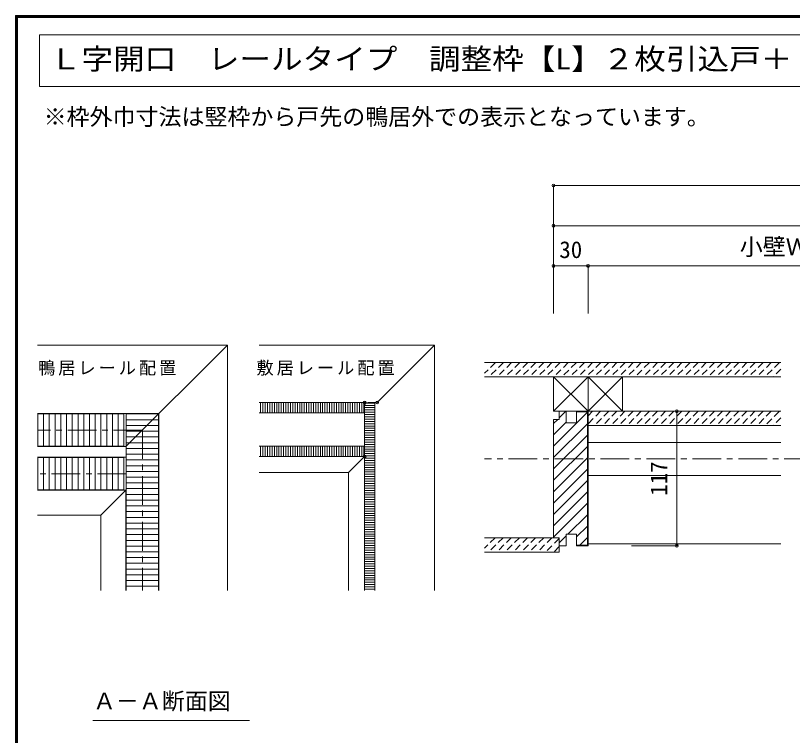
# Model space of a CAD drawing. Units: millimetres, scale not verified. Extents: x -957 to 993, y -689 to 708.
# Drawn here: x -957 to -281, y 81 to 708 of the extents above; entities that cross this region are included whole.
import ezdxf
from ezdxf.enums import TextEntityAlignment as Align

# ---------------------------------------------------------------- set-up
doc = ezdxf.new("R2010")
doc.units = ezdxf.units.MM
doc.header["$LTSCALE"] = 5
doc.header["$PDMODE"] = 32
doc.header["$PDSIZE"] = 2.5
for name, pattern in [('CHAIN1', [8, 5, -1, 1, -1]), ('DASHED1', [1.8, 1.2, -0.6]), ('DASHED2', [3, 2, -1])]:
    doc.linetypes.add(name, pattern=pattern)
for name, color, linetype, lineweight in [('0-A_文字', 7, 'Continuous', 9), ('0-B_寸法', 7, 'Continuous', 9), ('F-1_枠', 6, 'Continuous', 9), ('F-B_ﾊﾂﾁ', 7, 'Continuous', 9)]:
    doc.layers.add(name, color=color, linetype=linetype, lineweight=lineweight)
doc.layers.add('F-0_補助線', color=7, linetype='Continuous')
doc.styles.add('ＭＳ ゴシック', font='')
doc.styles.get('ＭＳ ゴシック').set_extended_font_data('MS Gothic')

msp = doc.modelspace()

# ---------------------------------------------------------------- linework, layer by layer
at = {"layer": '0-B_寸法', "color": 4}
for p, q in [((-488.859, 559.617), (-488.859, 489.617)), ((-488.859, 524.617), (-488.859, 489.617)), ((-488.859, 448.145), (-488.859, 524.617)), ((-488.859, 489.617), (-78.859, 489.617)), ((-458.859, 489.617), (715.141, 489.617)), ((-458.859, 489.617), (-458.859, 448.145))]:
    msp.add_line(p, q, dxfattribs=at)
at = {"layer": '0-B_寸法'}
for p, q in [((-938.158, 420.802), (-772.83, 420.802)), ((-860.83, 332.802), (-772.83, 420.802)), ((-772.83, 207.275), (-772.83, 420.802)), ((-592.374, 420.802), (-745.065, 420.802)), ((-641.495, 371.681), (-592.374, 420.802)), ((-592.374, 420.802), (-592.374, 207.275)), ((-548.859, 405.626), (-290.886, 405.626)), ((-548.859, 393.126), (-290.886, 393.126)), ((-488.859, 393.126), (-488.859, 363.126)), ((-458.859, 393.126), (-488.859, 363.126)), ((-488.859, 393.126), (-458.859, 363.126)), ((-458.859, 393.126), (-458.859, 363.126)), ((-428.859, 393.126), (-458.859, 363.126)), ((-458.859, 393.126), (-428.859, 363.126)), ((-428.859, 393.126), (-428.859, 363.126)), ((-653.874, 370.802), (-745.065, 370.802)), ((-743.874, 361.802), (-743.874, 370.802)), ((-741.874, 361.802), (-741.874, 370.802)), ((-739.874, 361.802), (-739.874, 370.802)), ((-737.874, 361.802), (-737.874, 370.802)), ((-735.874, 361.802), (-735.874, 370.802)), ((-733.874, 361.802), (-733.874, 370.802)), ((-731.874, 361.802), (-731.874, 370.802)), ((-729.874, 361.802), (-729.874, 370.802)), ((-727.874, 361.802), (-727.874, 370.802)), ((-725.874, 361.802), (-725.874, 370.802)), ((-723.874, 361.802), (-723.874, 370.802)), ((-721.874, 361.802), (-721.874, 370.802)), ((-719.874, 361.802), (-719.874, 370.802)), ((-717.874, 361.802), (-717.874, 370.802)), ((-715.874, 361.802), (-715.874, 370.802)), ((-713.874, 361.802), (-713.874, 370.802)), ((-711.874, 361.802), (-711.874, 370.802)), ((-709.874, 361.802), (-709.874, 370.802)), ((-707.874, 361.802), (-707.874, 370.802)), ((-705.874, 361.802), (-705.874, 370.802)), ((-703.874, 361.802), (-703.874, 370.802)), ((-701.874, 361.802), (-701.874, 370.802)), ((-699.874, 361.802), (-699.874, 370.802)), ((-697.874, 361.802), (-697.874, 370.802)), ((-695.874, 361.802), (-695.874, 370.802)), ((-693.874, 361.802), (-693.874, 370.802)), ((-691.874, 361.802), (-691.874, 370.802)), ((-689.874, 361.802), (-689.874, 370.802)), ((-687.874, 361.802), (-687.874, 370.802)), ((-685.874, 361.802), (-685.874, 370.802)), ((-683.874, 361.802), (-683.874, 370.802)), ((-681.874, 361.802), (-681.874, 370.802)), ((-679.874, 361.802), (-679.874, 370.802)), ((-677.874, 361.802), (-677.874, 370.802)), ((-675.874, 361.802), (-675.874, 370.802)), ((-673.874, 361.802), (-673.874, 370.802)), ((-671.874, 361.802), (-671.874, 370.802)), ((-669.874, 361.802), (-669.874, 370.802)), ((-667.874, 361.802), (-667.874, 370.802)), ((-665.874, 361.802), (-665.874, 370.802)), ((-663.874, 361.802), (-663.874, 370.802)), ((-661.874, 361.802), (-661.874, 370.802)), ((-659.874, 361.802), (-659.874, 370.802)), ((-657.874, 361.802), (-657.874, 370.802)), ((-655.874, 361.802), (-655.874, 370.802)), ((-653.874, 361.802), (-653.874, 370.802)), ((-644.374, 370.302), (-653.374, 370.302)), ((-653.374, 370.302), (-653.374, 207.275)), ((-644.374, 368.302), (-653.374, 368.302)), ((-644.374, 366.302), (-653.374, 366.302)), ((-650.374, 370.802), (-643.616, 370.802)), ((-644.374, 370.302), (-644.374, 207.275)), ((-832.43, 361.202), (-938.158, 361.202)), ((-937.83, 332.802), (-937.83, 360.802)), ((-932.83, 332.802), (-932.83, 360.802)), ((-927.83, 332.802), (-927.83, 360.802)), ((-922.83, 332.802), (-922.83, 360.802)), ((-917.83, 332.802), (-917.83, 360.802)), ((-912.83, 332.802), (-912.83, 360.802)), ((-907.83, 332.802), (-907.83, 360.802)), ((-902.83, 332.802), (-902.83, 360.802)), ((-897.83, 332.802), (-897.83, 360.802)), ((-892.83, 332.802), (-892.83, 360.802)), ((-887.83, 332.802), (-887.83, 360.802)), ((-882.83, 332.802), (-882.83, 360.802)), ((-877.83, 332.802), (-877.83, 360.802)), ((-872.83, 332.802), (-872.83, 360.802)), ((-867.83, 332.802), (-867.83, 360.802)), ((-860.83, 360.802), (-860.83, 207.275)), ((-832.83, 360.802), (-860.83, 360.802)), ((-832.83, 360.802), (-832.83, 207.275)), ((-832.43, 361.202), (-832.43, 207.275)), ((-653.874, 361.802), (-745.065, 361.802)), ((-644.374, 364.302), (-653.374, 364.302)), ((-644.374, 362.302), (-653.374, 362.302)), ((-644.374, 360.302), (-653.374, 360.302)), ((-488.859, 363.126), (-458.859, 363.126)), ((-459.359, 362.242), (-488.859, 332.742)), ((-483.859, 356.126), (-483.859, 363.126)), ((-477.859, 363.126), (-483.859, 363.126)), ((-478.275, 363.126), (-483.859, 357.541)), ((-477.859, 363.126), (-477.859, 353.126)), ((-468.859, 363.126), (-458.859, 363.126)), ((-468.859, 353.126), (-468.859, 363.126)), ((-468.859, 362.626), (-459.359, 362.626)), ((-459.359, 246.626), (-459.359, 362.626)), ((-458.859, 246.126), (-458.859, 363.126)), ((-458.859, 363.126), (-290.886, 363.126)), ((-381.521, 363.126), (-421.04, 363.126)), ((-381.521, 363.126), (-381.521, 246.126)), ((-832.83, 355.802), (-860.83, 355.802)), ((-644.374, 358.302), (-653.374, 358.302)), ((-644.374, 356.302), (-653.374, 356.302)), ((-644.374, 354.302), (-653.374, 354.302)), ((-644.374, 352.302), (-653.374, 352.302)), ((-483.859, 356.126), (-488.859, 356.126)), ((-488.859, 253.126), (-488.859, 356.126)), ((-485.275, 356.126), (-488.859, 352.541)), ((-477.859, 353.642), (-488.859, 342.642)), ((-459.359, 352.343), (-488.859, 322.843)), ((-468.859, 353.126), (-477.859, 353.126)), ((-832.83, 350.802), (-860.83, 350.802)), ((-832.83, 345.802), (-860.83, 345.802)), ((-644.374, 350.302), (-653.374, 350.302)), ((-644.374, 348.302), (-653.374, 348.302)), ((-644.374, 346.302), (-653.374, 346.302)), ((-458.859, 350.626), (-290.886, 350.626)), ((-832.83, 340.802), (-860.83, 340.802)), ((-644.374, 344.302), (-653.374, 344.302)), ((-644.374, 342.302), (-653.374, 342.302)), ((-644.374, 340.302), (-653.374, 340.302)), ((-644.374, 338.302), (-653.374, 338.302)), ((-459.359, 342.443), (-488.859, 312.943)), ((-862.83, 332.802), (-938.158, 332.802)), ((-860.83, 332.402), (-938.158, 332.402)), ((-832.83, 335.802), (-860.83, 335.802)), ((-653.874, 332.802), (-745.065, 332.802)), ((-743.874, 332.802), (-743.874, 323.802)), ((-741.874, 332.802), (-741.874, 323.802)), ((-739.874, 332.802), (-739.874, 323.802)), ((-737.874, 332.802), (-737.874, 323.802)), ((-735.874, 332.802), (-735.874, 323.802)), ((-733.874, 332.802), (-733.874, 323.802)), ((-731.874, 332.802), (-731.874, 323.802)), ((-729.874, 332.802), (-729.874, 323.802)), ((-727.874, 332.802), (-727.874, 323.802)), ((-725.874, 332.802), (-725.874, 323.802)), ((-723.874, 332.802), (-723.874, 323.802)), ((-721.874, 332.802), (-721.874, 323.802)), ((-719.874, 332.802), (-719.874, 323.802)), ((-717.874, 332.802), (-717.874, 323.802)), ((-715.874, 332.802), (-715.874, 323.802)), ((-713.874, 332.802), (-713.874, 323.802)), ((-711.874, 332.802), (-711.874, 323.802)), ((-709.874, 332.802), (-709.874, 323.802)), ((-707.874, 332.802), (-707.874, 323.802)), ((-705.874, 332.802), (-705.874, 323.802)), ((-703.874, 332.802), (-703.874, 323.802)), ((-701.874, 332.802), (-701.874, 323.802)), ((-699.874, 332.802), (-699.874, 323.802)), ((-697.874, 332.802), (-697.874, 323.802)), ((-695.874, 332.802), (-695.874, 323.802)), ((-693.874, 332.802), (-693.874, 323.802)), ((-691.874, 332.802), (-691.874, 323.802)), ((-689.874, 332.802), (-689.874, 323.802)), ((-687.874, 332.802), (-687.874, 323.802)), ((-685.874, 332.802), (-685.874, 323.802)), ((-683.874, 332.802), (-683.874, 323.802)), ((-681.874, 332.802), (-681.874, 323.802)), ((-679.874, 332.802), (-679.874, 323.802)), ((-677.874, 332.802), (-677.874, 323.802)), ((-675.874, 332.802), (-675.874, 323.802)), ((-673.874, 332.802), (-673.874, 323.802)), ((-671.874, 332.802), (-671.874, 323.802)), ((-669.874, 332.802), (-669.874, 323.802)), ((-667.874, 332.802), (-667.874, 323.802)), ((-665.874, 332.802), (-665.874, 323.802)), ((-663.874, 332.802), (-663.874, 323.802)), ((-661.874, 332.802), (-661.874, 323.802)), ((-659.874, 332.802), (-659.874, 323.802)), ((-657.874, 332.802), (-657.874, 323.802)), ((-655.874, 332.802), (-655.874, 323.802)), ((-653.874, 332.802), (-653.874, 323.802)), ((-644.374, 336.302), (-653.374, 336.302)), ((-644.374, 334.302), (-653.374, 334.302)), ((-644.374, 332.302), (-653.374, 332.302)), ((-459.359, 332.544), (-488.859, 303.044)), ((-290.886, 336.026), (-458.859, 336.026)), ((-832.83, 330.802), (-860.83, 330.802)), ((-832.83, 325.802), (-860.83, 325.802)), ((-644.374, 330.302), (-653.374, 330.302)), ((-644.374, 328.302), (-653.374, 328.302)), ((-644.374, 326.302), (-653.374, 326.302)), ((-860.83, 323.202), (-938.158, 323.202)), ((-862.83, 322.802), (-938.158, 322.802)), ((-937.83, 294.802), (-937.83, 322.802)), ((-932.83, 294.802), (-932.83, 322.802)), ((-927.83, 294.802), (-927.83, 322.802)), ((-922.83, 294.802), (-922.83, 322.802)), ((-917.83, 294.802), (-917.83, 322.802)), ((-912.83, 294.802), (-912.83, 322.802)), ((-907.83, 294.802), (-907.83, 322.802)), ((-902.83, 294.802), (-902.83, 322.802)), ((-897.83, 294.802), (-897.83, 322.802)), ((-892.83, 294.802), (-892.83, 322.802)), ((-887.83, 294.802), (-887.83, 322.802)), ((-882.83, 294.802), (-882.83, 322.802)), ((-877.83, 294.802), (-877.83, 322.802)), ((-872.83, 294.802), (-872.83, 322.802)), ((-867.83, 294.802), (-867.83, 322.802)), ((-862.83, 294.802), (-862.83, 322.802)), ((-832.83, 320.802), (-860.83, 320.802)), ((-653.874, 323.802), (-745.065, 323.802)), ((-654.252, 322.923), (-667.374, 309.802)), ((-644.374, 324.302), (-653.374, 324.302)), ((-644.374, 322.302), (-653.374, 322.302)), ((-644.374, 320.302), (-653.374, 320.302)), ((-644.374, 318.302), (-653.374, 318.302)), ((-459.359, 322.644), (-488.859, 293.144)), ((-832.83, 315.802), (-860.83, 315.802)), ((-644.374, 316.302), (-653.374, 316.302)), ((-644.374, 314.302), (-653.374, 314.302)), ((-644.374, 312.302), (-653.374, 312.302)), ((-459.359, 312.745), (-488.859, 283.245)), ((-832.83, 310.802), (-860.83, 310.802)), ((-832.83, 305.802), (-860.83, 305.802)), ((-667.374, 309.802), (-745.065, 309.802)), ((-667.374, 309.802), (-667.374, 207.275)), ((-644.374, 310.302), (-653.374, 310.302)), ((-644.374, 308.302), (-653.374, 308.302)), ((-644.374, 306.302), (-653.374, 306.302)), ((-290.886, 307.226), (-458.859, 307.226)), ((-832.83, 300.802), (-860.83, 300.802)), ((-644.374, 304.302), (-653.374, 304.302)), ((-644.374, 302.302), (-653.374, 302.302)), ((-644.374, 300.302), (-653.374, 300.302)), ((-644.374, 298.302), (-653.374, 298.302)), ((-459.359, 302.845), (-488.859, 273.345)), ((-862.83, 294.802), (-938.158, 294.802)), ((-861.23, 294.402), (-938.158, 294.402)), ((-861.23, 294.402), (-861.23, 207.275)), ((-832.83, 295.802), (-860.83, 295.802)), ((-644.374, 296.302), (-653.374, 296.302)), ((-644.374, 294.302), (-653.374, 294.302)), ((-644.374, 292.302), (-653.374, 292.302)), ((-459.359, 292.946), (-488.859, 263.446)), ((-832.83, 290.802), (-860.83, 290.802)), ((-832.83, 285.802), (-860.83, 285.802)), ((-644.374, 290.302), (-653.374, 290.302)), ((-644.374, 288.302), (-653.374, 288.302)), ((-644.374, 286.302), (-653.374, 286.302)), ((-644.374, 284.302), (-653.374, 284.302)), ((-832.83, 280.802), (-860.83, 280.802)), ((-644.374, 282.302), (-653.374, 282.302)), ((-644.374, 280.302), (-653.374, 280.302)), ((-644.374, 278.302), (-653.374, 278.302)), ((-459.359, 283.046), (-488.859, 253.546)), ((-938.158, 272.802), (-882.83, 272.802)), ((-882.83, 207.275), (-882.83, 272.802)), ((-832.83, 275.802), (-860.83, 275.802)), ((-832.83, 270.802), (-860.83, 270.802)), ((-644.374, 276.302), (-653.374, 276.302)), ((-644.374, 274.302), (-653.374, 274.302)), ((-644.374, 272.302), (-653.374, 272.302)), ((-459.359, 273.147), (-476.381, 256.126)), ((-832.83, 265.802), (-860.83, 265.802)), ((-644.374, 270.302), (-653.374, 270.302)), ((-644.374, 268.302), (-653.374, 268.302)), ((-644.374, 266.302), (-653.374, 266.302)), ((-644.374, 264.302), (-653.374, 264.302)), ((-488.859, 253.126), (-488.859, 269.126)), ((-832.83, 260.802), (-860.83, 260.802)), ((-644.374, 262.302), (-653.374, 262.302)), ((-644.374, 260.302), (-653.374, 260.302)), ((-644.374, 258.302), (-653.374, 258.302)), ((-459.359, 263.247), (-468.859, 253.747)), ((-832.83, 255.802), (-860.83, 255.802)), ((-832.83, 250.802), (-860.83, 250.802)), ((-644.374, 256.302), (-653.374, 256.302)), ((-644.374, 254.302), (-653.374, 254.302)), ((-644.374, 252.302), (-653.374, 252.302)), ((-644.374, 250.302), (-653.374, 250.302)), ((-548.859, 253.126), (-483.859, 253.126)), ((-483.859, 253.126), (-488.859, 253.126)), ((-477.859, 254.647), (-483.859, 248.647)), ((-483.859, 253.126), (-483.859, 246.126)), ((-483.859, 240.626), (-483.859, 253.126)), ((-477.859, 256.126), (-477.859, 246.126)), ((-468.859, 256.126), (-477.859, 256.126)), ((-468.859, 256.126), (-468.859, 246.126)), ((-459.359, 253.348), (-466.082, 246.626)), ((-832.83, 245.802), (-860.83, 245.802)), ((-644.374, 248.302), (-653.374, 248.302)), ((-644.374, 246.302), (-653.374, 246.302)), ((-644.374, 244.302), (-653.374, 244.302)), ((-477.859, 246.126), (-483.859, 246.126)), ((-468.859, 246.626), (-459.359, 246.626)), ((-468.859, 246.126), (-458.859, 246.126)), ((-458.859, 247.626), (-290.886, 247.626)), ((-381.521, 246.126), (-421.04, 246.126)), ((-832.83, 240.802), (-860.83, 240.802)), ((-644.374, 242.302), (-653.374, 242.302)), ((-644.374, 240.302), (-653.374, 240.302)), ((-644.374, 238.302), (-653.374, 238.302)), ((-548.859, 240.626), (-483.859, 240.626)), ((-832.83, 235.802), (-860.83, 235.802)), ((-832.83, 230.802), (-860.83, 230.802)), ((-644.374, 236.302), (-653.374, 236.302)), ((-644.374, 234.302), (-653.374, 234.302)), ((-644.374, 232.302), (-653.374, 232.302)), ((-644.374, 230.302), (-653.374, 230.302)), ((-832.83, 225.802), (-860.83, 225.802)), ((-644.374, 228.302), (-653.374, 228.302)), ((-644.374, 226.302), (-653.374, 226.302)), ((-644.374, 224.302), (-653.374, 224.302)), ((-832.83, 220.802), (-860.83, 220.802)), ((-644.374, 222.302), (-653.374, 222.302)), ((-644.374, 220.302), (-653.374, 220.302)), ((-644.374, 218.302), (-653.374, 218.302)), ((-832.83, 215.802), (-860.83, 215.802)), ((-832.83, 210.802), (-860.83, 210.802)), ((-644.374, 216.302), (-653.374, 216.302)), ((-644.374, 214.302), (-653.374, 214.302)), ((-644.374, 212.302), (-653.374, 212.302)), ((-644.374, 210.302), (-653.374, 210.302)), ((-644.374, 208.302), (-653.374, 208.302)), ((-753.588, 93.893), (-890.015, 93.893))]:
    msp.add_line(p, q, dxfattribs=at)
at = {"layer": '0-B_寸法', "linetype": 'DASHED1'}
for p, q in [((-539.51, 405.626), (-548.859, 396.276)), ((-532.439, 405.626), (-544.939, 393.126)), ((-525.368, 405.626), (-537.868, 393.126)), ((-518.297, 405.626), (-530.797, 393.126)), ((-511.226, 405.626), (-523.726, 393.126)), ((-504.373, 405.626), (-516.873, 393.126)), ((-497.302, 405.626), (-509.802, 393.126)), ((-490.231, 405.626), (-502.731, 393.126)), ((-483.16, 405.626), (-495.66, 393.126)), ((-476.088, 405.626), (-488.588, 393.126)), ((-469.235, 405.408), (-481.517, 393.126)), ((-461.946, 405.626), (-474.446, 393.126)), ((-454.875, 405.626), (-467.375, 393.126)), ((-447.804, 405.626), (-460.304, 393.126)), ((-440.733, 405.626), (-453.233, 393.126)), ((-433.662, 405.626), (-446.162, 393.126)), ((-426.591, 405.626), (-439.091, 393.126)), ((-419.52, 405.626), (-432.02, 393.126)), ((-412.449, 405.626), (-424.949, 393.126)), ((-405.596, 405.408), (-417.878, 393.126)), ((-398.307, 405.626), (-410.807, 393.126)), ((-391.236, 405.626), (-403.736, 393.126)), ((-384.165, 405.626), (-396.665, 393.126)), ((-377.094, 405.626), (-389.594, 393.126)), ((-370.022, 405.626), (-382.522, 393.126)), ((-362.951, 405.626), (-375.451, 393.126)), ((-355.88, 405.626), (-368.38, 393.126)), ((-348.809, 405.626), (-361.309, 393.126)), ((-341.956, 405.408), (-354.238, 393.126)), ((-334.667, 405.626), (-347.167, 393.126)), ((-327.596, 405.626), (-340.096, 393.126)), ((-320.525, 405.626), (-333.025, 393.126)), ((-313.454, 405.626), (-325.954, 393.126)), ((-306.383, 405.626), (-318.883, 393.126)), ((-299.312, 405.626), (-311.812, 393.126)), ((-292.241, 405.626), (-304.741, 393.126)), ((-290.886, 399.909), (-297.67, 393.126)), ((-454.954, 363.126), (-458.859, 359.22)), ((-447.883, 363.126), (-458.859, 352.149)), ((-440.812, 363.126), (-453.312, 350.626)), ((-433.741, 363.126), (-446.241, 350.626)), ((-426.67, 363.126), (-439.17, 350.626)), ((-419.599, 363.126), (-432.099, 350.626)), ((-412.528, 363.126), (-425.028, 350.626)), ((-405.457, 363.126), (-417.957, 350.626)), ((-398.385, 363.126), (-410.885, 350.626)), ((-391.314, 363.126), (-403.814, 350.626)), ((-384.243, 363.126), (-396.743, 350.626)), ((-377.172, 363.126), (-389.672, 350.626)), ((-370.101, 363.126), (-382.601, 350.626)), ((-363.03, 363.126), (-375.53, 350.626)), ((-355.959, 363.126), (-368.459, 350.626)), ((-348.888, 363.126), (-361.388, 350.626)), ((-341.817, 363.126), (-354.317, 350.626)), ((-334.746, 363.126), (-347.246, 350.626)), ((-327.675, 363.126), (-340.175, 350.626)), ((-320.604, 363.126), (-333.104, 350.626)), ((-313.533, 363.126), (-326.033, 350.626)), ((-306.462, 363.126), (-318.962, 350.626)), ((-299.39, 363.126), (-311.89, 350.626)), ((-292.537, 362.908), (-304.819, 350.626)), ((-290.886, 357.488), (-297.748, 350.626)), ((-539.79, 253.126), (-548.859, 244.056)), ((-532.719, 253.126), (-545.219, 240.626)), ((-525.648, 253.126), (-538.148, 240.626)), ((-518.577, 253.126), (-531.077, 240.626)), ((-511.506, 253.126), (-524.006, 240.626)), ((-504.435, 253.126), (-516.935, 240.626)), ((-497.364, 253.126), (-509.864, 240.626)), ((-490.293, 253.126), (-502.793, 240.626)), ((-483.859, 252.488), (-495.722, 240.626)), ((-483.859, 245.417), (-488.651, 240.626))]:
    msp.add_line(p, q, dxfattribs=at)
at = {"layer": '0-B_寸法', "linetype": 'CHAIN1'}
for p, q in [((-846.83, 346.802), (-938.158, 346.802)), ((-846.83, 346.802), (-846.83, 207.275)), ((777.018, 321.626), (-548.859, 321.626)), ((-860.83, 308.802), (-938.158, 308.802))]:
    msp.add_line(p, q, dxfattribs=at)
at = {"layer": '0-B_寸法', "linetype": 'DASHED2'}
for p, q in [((-458.859, 306.626), (-458.859, 336.626)), ((-458.859, 268.626), (-458.859, 298.626))]:
    msp.add_line(p, q, dxfattribs=at)
at = {"layer": '0-B_寸法', "color": 4}
for points in [[(-488.859, 559.617), (770.141, 559.617), (770.141, 448.145)], [(-488.859, 524.617), (715.141, 524.617), (770.141, 524.617)]]:
    msp.add_lwpolyline(points, dxfattribs=at)
at = {"layer": '0-B_寸法'}
for points in [[(-862.83, 332.802), (-862.83, 360.802), (-938.158, 360.802)], [(-882.83, 272.802), (-860.83, 294.802), (-860.83, 332.802)]]:
    msp.add_lwpolyline(points, dxfattribs=at)
for centre, start, end in [((-650.374, 367.802), 90, 180), ((-643.616, 373.802), 270, 315), ((-656.374, 325.044), 315, 360)]:
    msp.add_arc(centre, 3, start, end, dxfattribs=at)
for p in [(-488.859, 559.617), (-488.859, 524.617), (-488.859, 489.617), (-458.859, 489.617), (-653.374, 370.802), (-642.374, 370.802), (-381.521, 363.126), (-653.374, 323.802), (-381.521, 246.126)]:
    msp.add_point(p, dxfattribs=at)
at = {"layer": 'F-1_枠'}
for p, q in [((-957.218, 707.602), (-957.218, -689.065)), ((-957.218, 707.602), (992.782, 707.602)), ((-957.218, 706.769), (992.782, 706.769)), ((-957.218, 705.935), (992.782, 705.935)), ((-956.385, 707.602), (-956.385, -689.065)), ((-955.551, 707.602), (-955.551, -689.065))]:
    msp.add_line(p, q, dxfattribs=at)
at = {"layer": 'F-B_ﾊﾂﾁ'}
for p, q in [((-936.448, 690.897), (-936.448, 645.897)), ((-936.448, 645.897), (-123.751, 645.897))]:
    msp.add_line(p, q, dxfattribs=at)
msp.add_lwpolyline([(-936.448, 690.897), (-123.751, 690.897), (-123.751, 645.897)], dxfattribs=at)

# ---------------------------------------------------------------- texts
at = {"layer": '0-A_文字', "style": 'ＭＳ ゴシック'}
msp.add_text('※枠外巾寸法は竪枠から戸先の鴨居外での表示となっています。', height=14.66, dxfattribs=at).set_placement((-932.755, 607.806), align=Align.BOTTOM_LEFT)
at = {"layer": '0-B_寸法', "style": 'ＭＳ ゴシック'}
for s, p in [('30', (-483.859, 492.117)), ('Ａ－Ａ断面図', (-889.822, 99.216))]:
    msp.add_text(s, height=14.66, dxfattribs=at).set_placement(p, align=Align.BOTTOM_LEFT)
msp.add_text('117', height=14.66, rotation=90, dxfattribs=at).set_placement((-385.512, 289.626), align=Align.BOTTOM_LEFT)
at = {"layer": '0-B_寸法', "char_height": 11, "attachment_point": 7, "style": 'ＭＳ ゴシック'}
for s, insert in [('\\T1.17;鴨居レール配置', (-937.616, 394.192)), ('\\T1.17;敷居レール配置', (-747.505, 394.192))]:
    msp.add_mtext(s, dxfattribs=dict(at, insert=insert))
at = {"layer": 'F-0_補助線', "style": 'ＭＳ ゴシック'}
msp.add_text('小壁Ｗ＝780', height=14.66, dxfattribs=at).set_placement((-326.761, 494.628), align=Align.BOTTOM_LEFT)
at = {"layer": 'F-B_ﾊﾂﾁ', "style": 'ＭＳ ゴシック', "width": 1.1}
msp.add_text('Ｌ字開口\u3000レールタイプ\u3000調整枠【L】２枚引込戸＋【R】片引戸', height=18.33, dxfattribs=at).set_placement((-927.321, 655.158), align=Align.BOTTOM_LEFT)

doc.saveas('drawing.dxf')
